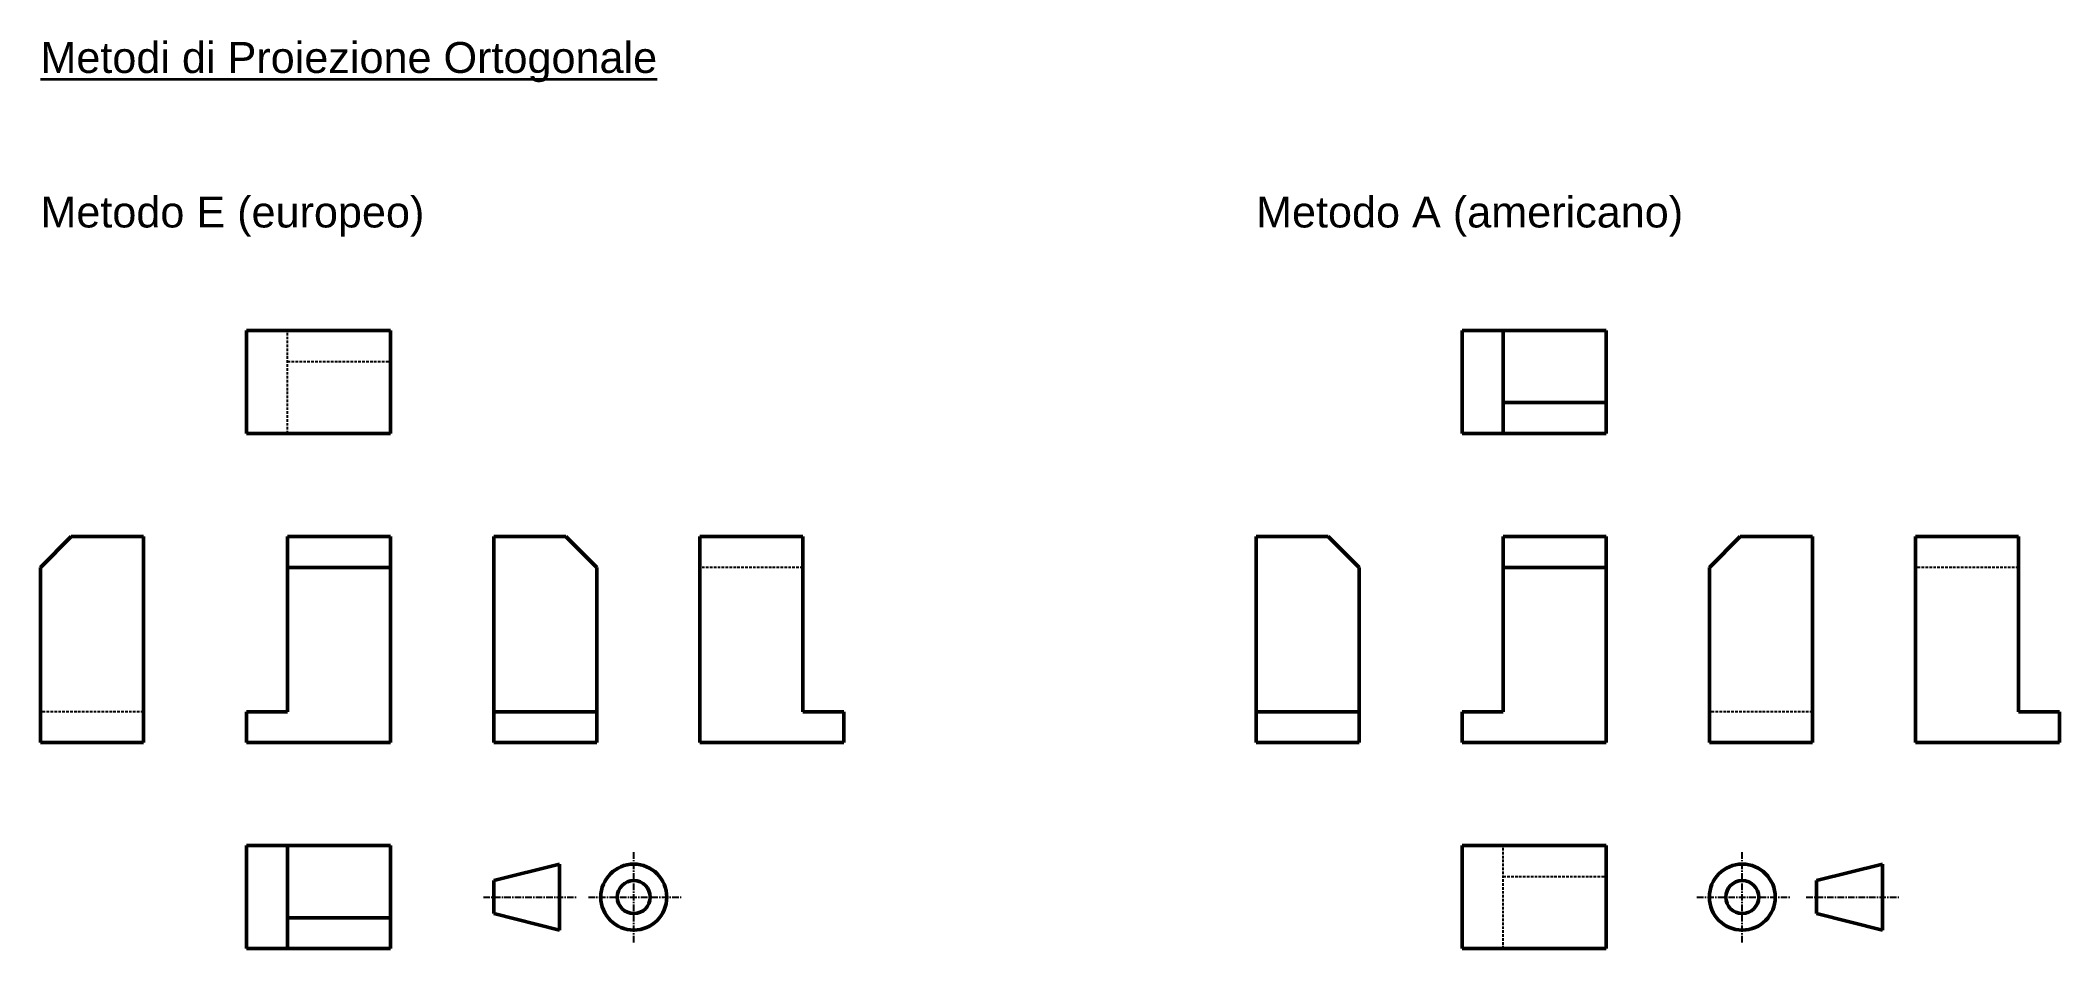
# Model space of a CAD drawing. Header units: millimetres. Extents: x 200 to 1180, y 100 to 541.
import ezdxf

# ---------------------------------------------------------------- set-up
doc = ezdxf.new("R2010")
doc.units = ezdxf.units.MM
doc.header["$LTSCALE"] = 0.1
doc.linetypes.add('CENTER', pattern=[50.8, 31.75, -6.35, 6.35, -6.35])
doc.linetypes.add('DASHED', pattern=[19.05, 12.7, -6.35])
for name, color, linetype, lineweight in [('ASSE', 4, 'CENTER', 25), ('CONTORNO1', 7, 'Continuous', 50), ('NASCOSTA', 6, 'DASHED', 25), ('TESTO', 2, 'Continuous', 35)]:
    doc.layers.add(name, color=color, linetype=linetype, lineweight=lineweight)
doc.styles.get("Standard").update_dxf_attribs({"font": 'arial.ttf'})

msp = doc.modelspace()

# ---------------------------------------------------------------- linework, layer by layer
at = {"layer": 'ASSE', "linetype": 'CENTER'}
for p, q in [((488, 103), (488, 147)), ((1026, 103), (1026, 147)), ((415, 125), (460, 125)), ((466, 125), (511, 125)), ((1004, 125), (1049, 125)), ((1057, 125), (1102, 125))]:
    msp.add_line(p, q, dxfattribs=at)
at = {"layer": 'CONTORNO1'}
for p, q in [((300, 400), (370, 400)), ((300, 350), (300, 400)), ((370, 350), (370, 400)), ((890, 400), (960, 400)), ((890, 400), (890, 350)), ((910, 400), (910, 350)), ((960, 400), (960, 350)), ((910, 365), (960, 365)), ((300, 350), (370, 350)), ((890, 350), (960, 350)), ((215, 300), (200, 285)), ((215, 300), (250, 300)), ((250, 300), (250, 200)), ((320, 300), (320, 215)), ((320, 300), (370, 300)), ((370, 300), (370, 200)), ((420, 300), (420, 200)), ((455, 300), (420, 300)), ((455, 300), (470, 285)), ((520, 300), (520, 200)), ((570, 300), (520, 300)), ((570, 300), (570, 215)), ((790, 300), (790, 200)), ((825, 300), (790, 300)), ((825, 300), (840, 285)), ((910, 300), (960, 300)), ((910, 300), (910, 215)), ((960, 300), (960, 200)), ((1025, 300), (1010, 285)), ((1025, 300), (1060, 300)), ((1060, 300), (1060, 200)), ((1110, 300), (1110, 200)), ((1160, 300), (1110, 300)), ((1160, 300), (1160, 215)), ((200, 200), (200, 285)), ((320, 285), (370, 285)), ((470, 200), (470, 285)), ((840, 200), (840, 285)), ((910, 285), (960, 285)), ((1010, 200), (1010, 285)), ((300, 215), (300, 200)), ((300, 215), (320, 215)), ((420, 215), (470, 215)), ((590, 215), (570, 215)), ((590, 215), (590, 200)), ((790, 215), (840, 215)), ((890, 215), (890, 200)), ((890, 215), (910, 215)), ((1180, 215), (1160, 215)), ((1180, 215), (1180, 200)), ((250, 200), (200, 200)), ((300, 200), (370, 200)), ((420, 200), (470, 200)), ((590, 200), (520, 200)), ((790, 200), (840, 200)), ((890, 200), (960, 200)), ((1060, 200), (1010, 200)), ((1180, 200), (1110, 200)), ((300, 150), (370, 150)), ((300, 150), (300, 100)), ((320, 150), (320, 100)), ((370, 150), (370, 100)), ((890, 150), (960, 150)), ((890, 100), (890, 150)), ((960, 100), (960, 150)), ((420, 133), (452, 141)), ((452, 141), (452, 109)), ((1062, 133), (1094, 141)), ((1094, 141), (1094, 109)), ((420, 133), (420, 117)), ((1062, 133), (1062, 117)), ((320, 115), (370, 115)), ((420, 117), (452, 109)), ((1062, 117), (1094, 109)), ((300, 100), (370, 100)), ((890, 100), (960, 100))]:
    msp.add_line(p, q, dxfattribs=at)
for centre, radius in [((488, 125), 16), ((1026, 125), 16), ((488, 125), 8), ((1026, 125), 8)]:
    msp.add_circle(centre, radius, dxfattribs=at)
at = {"layer": 'NASCOSTA'}
for p, q in [((320, 350), (320, 400)), ((320, 385), (370, 385)), ((570, 285), (520, 285)), ((1160, 285), (1110, 285)), ((250, 215), (200, 215)), ((1060, 215), (1010, 215)), ((910, 100), (910, 150)), ((910, 135), (960, 135))]:
    msp.add_line(p, q, dxfattribs=at)

# ---------------------------------------------------------------- texts
at = {"layer": 'TESTO'}
for s, p in [('%%uMetodi di Proiezione Ortogonale', (200, 525)), ('Metodo E (europeo)', (200, 450)), ('Metodo A (americano)', (790, 450))]:
    msp.add_text(s, height=15, dxfattribs=at).set_placement(p)

doc.saveas('drawing.dxf')
